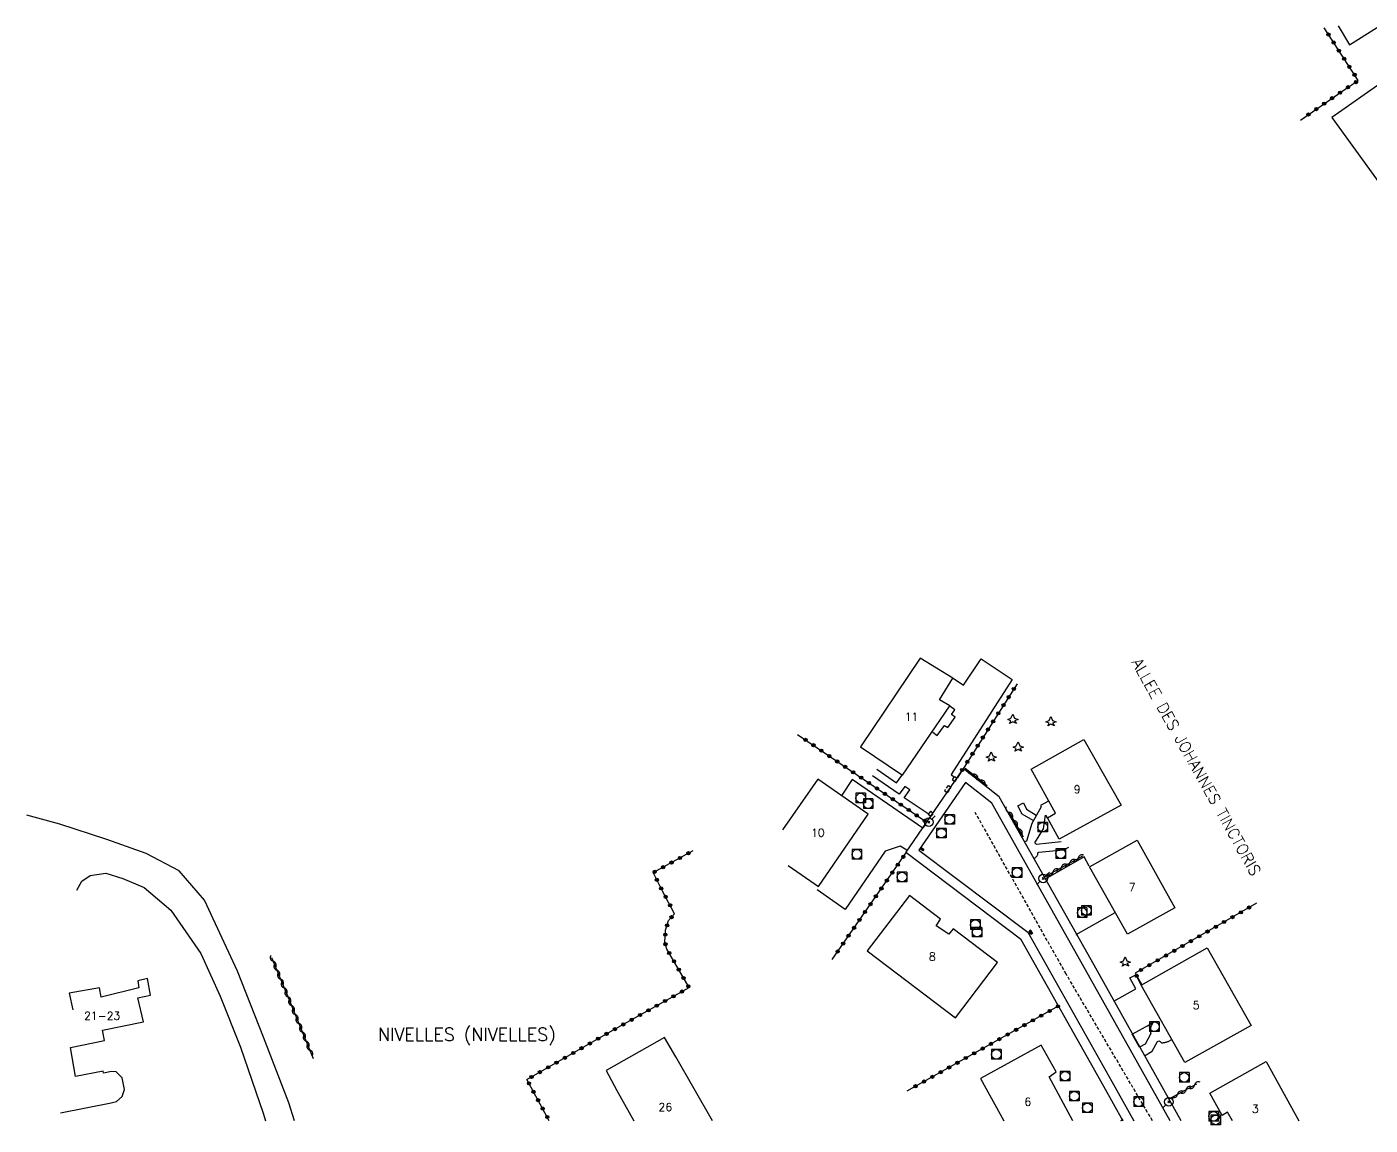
# Model space of a CAD drawing. Header units: millimetres. Extents: x 146997 to 148001, y 141998 to 143001.
# Drawn here: x 147026.5 to 147236.2, y 141999.3 to 142170.9 of the extents above; entities that cross this region are included whole.
import ezdxf
from ezdxf.enums import TextEntityAlignment as Align

# ---------------------------------------------------------------- set-up
doc = ezdxf.new("R2010")
doc.units = ezdxf.units.MM
doc.linetypes.add('DASHED', pattern=[0.75, 0.5, -0.25])
doc.layers.get('0').update_dxf_attribs({"linetype": 'CONTINUOUS'})
for name, color, linetype in [('W0001', 6, 'DASHED'), ('W0008', 7, 'CONTINUOUS'), ('W0014', 7, 'CONTINUOUS'), ('W0017', 7, 'CONTINUOUS'), ('W0101', 7, 'CONTINUOUS'), ('W0104', 1, 'CONTINUOUS'), ('W0112', 1, 'DASHED'), ('W0303', 7, 'CONTINUOUS'), ('W0310', 3, 'CONTINUOUS'), ('W0323', 7, 'CONTINUOUS'), ('W0401', 7, 'CONTINUOUS'), ('W0420', 7, 'CONTINUOUS'), ('W0473', 7, 'CONTINUOUS'), ('W0980', 7, 'CONTINUOUS'), ('W0989', 7, 'CONTINUOUS'), ('W0991', 7, 'CONTINUOUS')]:
    doc.layers.add(name, color=color, linetype=linetype)
doc.styles.get("Standard").update_dxf_attribs({"font": 'romans.shx', "width": 0.85})

# ---------------------------------------------------------------- blocks, each defined once
blk = doc.blocks.new('T473')
for p, q in [((-0.166667, 0.166667), (0.166667, -0.166667)), ((-0.166667, -0.166667), (0.166667, 0.166667)), ((0.500001, 0.500001), (1.000002, 1.000002)), ((-1.000002, -1.000002), (-0.500001, -0.500001))]:
    blk.add_line(p, q)
blk.add_ellipse((0, 0), major_axis=(0.471405, 0.471405), ratio=1, start_param=5.4977871438, end_param=11.780972451)
blk = doc.blocks.new('T401')
for p, q in [((-0.3, 0.3), (0, 0.3)), ((-0.3, -0.25), (-0.3, 0.3)), ((-0.3, 0.15), (0, 0.15)), ((-0.3, 0), (0, 0)), ((0, 0.3), (0, -0.25)), ((-0.3, -0.15), (0, -0.15)), ((-0.3, -0.25), (-0.3, -0.3)), ((-0.3, -0.3), (0, -0.3)), ((0, -0.3), (0, -0.25))]:
    blk.add_line(p, q)
blk = doc.blocks.new('T420')
for p, q in [((0.75, 0.75), (-0.75, 0.75)), ((-0.75, 0.75), (-0.75, -0.75)), ((0.75, 0.75), (0.75, -0.75)), ((0.75, -0.75), (-0.75, -0.75))]:
    blk.add_line(p, q)
blk.add_ellipse((0, 0), major_axis=(-0.53, 0.53), ratio=1, start_param=3.926991, end_param=10.210176)
blk = doc.blocks.new('T303')
for p, q in [((-0.77, 0), (-0.28, 0.21)), ((-0.28, -0.21), (-0.77, 0)), ((-0.28, 0.21), (0, 0.83)), ((0, 0.83), (0.28, 0.21)), ((0.28, 0.21), (0.83, 0)), ((0.83, 0), (0.28, -0.21)), ((-0.49, -0.63), (-0.28, -0.21)), ((0, -0.35), (-0.49, -0.63)), ((0.56, -0.63), (0, -0.35)), ((0.28, -0.21), (0.56, -0.63))]:
    blk.add_line(p, q)
blk = doc.blocks.new('t323o')
at = {"color": 0, "linetype": 'Continuous'}
for radius in [0.25, 0.15]:
    blk.add_circle((0, 0), radius, dxfattribs=at)
blk = doc.blocks.new('t310o')
at = {"color": 0, "linetype": 'Continuous'}
for centre, start, end in [((-0.5, 0.38), 216.8699, 323.1304), ((0.5, -0.37), 36.8699, 143.1303)]:
    blk.add_arc(centre, 0.625, start, end, dxfattribs=at)

msp = doc.modelspace()

# ---------------------------------------------------------------- linework, layer by layer
at = {"layer": 'W0001'}
msp.add_lwpolyline([(147202.26, 142000), (147188.77, 142022.92), (147174.59, 142048.13)], dxfattribs=at)
at = {"layer": 'W0008'}
msp.add_lwpolyline([(147205.01, 142000), (147191.36, 142024.37), (147177.18, 142049.59), (147173.05, 142052.83), (147165.8, 142042.27), (147182.8, 142029.43), (147195.9, 142006.11), (147199.33, 142000)], dxfattribs=at)
at = {"layer": 'W0014'}
for points in [[(147171.14, 142069.11), (147172.74, 142068.01), (147175.49, 142072.16), (147180.35, 142068.89), (147170.83, 142054.05), (147171.26, 142053.73), (147171.27, 142053.76)], [(147167.98, 142060.68), (147168.63, 142060.19), (147169.77, 142061.75), (147170.3, 142061.43), (147171.46, 142063.02), (147170.9, 142063.43), (147171.38, 142064.18), (147170.62, 142064.74)], [(147159.23, 142054.92), (147162.29, 142052.79), (147163.13, 142053.9)], [(147206.73, 142000), (147192.67, 142025.11), (147178.34, 142050.59), (147172.72, 142055), (147163.75, 142041.94), (147181.64, 142028.42), (147194.59, 142005.38), (147197.61, 142000)], [(147166.38, 142045.67), (147155.36, 142053.3), (147153.73, 142050.87)], [(147167.26, 142047.92), (147163.49, 142050.45), (147164.35, 142051.67), (147163.58, 142052.2), (147162.73, 142051), (147158.55, 142053.86)], [(147183.64, 142046.91), (147181.89, 142047.87), (147181.22, 142049.18), (147182.13, 142049.66), (147182.57, 142048.68), (147184.12, 142047.72)], [(147186.02, 142049.93), (147184.77, 142049.22), (147184.87, 142049.04), (147183.4, 142046.44), (147182.61, 142043.68), (147182.24, 142043.54)], [(147188.02, 142043.54), (147184.16, 142043.15), (147183.88, 142043.4), (147185.25, 142045.57), (147185.58, 142047.72), (147185.83, 142047.32)], [(147163.92, 142042.24), (147162.88, 142042.88), (147160.51, 142042.09), (147154.26, 142032.99), (147149.88, 142036.08)], [(147183.73, 142040.86), (147183.84, 142040.95), (147183.94, 142041.05), (147184.05, 142041.15), (147184.14, 142041.26), (147184.2, 142041.32), (147184.25, 142041.39), (147184.29, 142041.46), (147184.34, 142041.54), (147184.35, 142041.58), (147184.35, 142041.64), (147184.34, 142041.69), (147184.34, 142041.73), (147184.35, 142041.79), (147184.38, 142041.85), (147184.43, 142041.9), (147184.5, 142041.93), (147188.38, 142042.33), (147189.2, 142042.74)], [(147192.4, 142039.73), (147191.62, 142041.21), (147185.5, 142037.74)], [(147190.35, 142029.07), (147196.42, 142032.5)], [(147196.21, 142018.66), (147199.68, 142020.58), (147198.73, 142022.29), (147199.65, 142022.77), (147200.46, 142021.23)], [(147201, 142010.14), (147202.21, 142010.87), (147203.07, 142012.35), (147203.16, 142012.43), (147203.27, 142012.45), (147203.38, 142012.43), (147203.46, 142012.38), (147203.51, 142012.34), (147203.55, 142012.27), (147203.6, 142012.2), (147203.67, 142012.17), (147203.78, 142012.17), (147203.88, 142012.18), (147203.98, 142012.19), (147204.08, 142012.2), (147204.18, 142012.22), (147204.28, 142012.24), (147204.38, 142012.27), (147204.48, 142012.3), (147204.56, 142012.33), (147204.65, 142012.36), (147204.74, 142012.39), (147204.82, 142012.43), (147204.92, 142012.48), (147205.01, 142012.53), (147205.1, 142012.59), (147205.19, 142012.65)], [(147197.63, 142000.11), (147197.44, 142000)]]:
    msp.add_lwpolyline(points, dxfattribs=at)
msp.add_lwpolyline([(147202.34, 142015.3), (147202.09, 142014.93), (147202.03, 142014.78), (147201.99, 142014.64), (147201.96, 142014.48), (147201.94, 142014.33), (147201.93, 142014.22), (147201.92, 142014.1), (147201.92, 142013.98), (147201.93, 142013.86), (147201.93, 142013.82), (147201.94, 142013.79), (147201.95, 142013.75), (147201.96, 142013.71), (147201.97, 142013.68), (147201.98, 142013.64), (147201.98, 142013.6), (147201.98, 142013.56), (147201.98, 142013.55), (147201.97, 142013.54), (147201.97, 142013.53), (147201.96, 142013.52), (147201.95, 142013.51), (147201.95, 142013.51), (147201.94, 142013.5), (147201.94, 142013.49), (147201.13, 142011.96), (147200.24, 142011.46), (147199.09, 142013.52)], close=True, dxfattribs=at)
at = {"layer": 'W0017'}
for points in [[(147068.27, 142000), (147067.43, 142002.79), (147063.43, 142013.04), (147059.38, 142023.37), (147054.23, 142034.44), (147050.27, 142039.05), (147045.12, 142041.73), (147039, 142043.94), (147031.65, 142046.34), (147026.5, 142047.71)], [(147034.28, 142036.01), (147035.07, 142037.41), (147036.37, 142038.32), (147038.85, 142038.68), (147041.5, 142037.84), (147044.84, 142036.4), (147049, 142032.89), (147053.66, 142026.11), (147056.69, 142019.46), (147059.85, 142011.46), (147063.41, 142001.15), (147063.74, 142000)]]:
    msp.add_lwpolyline(points, dxfattribs=at)
at = {"layer": 'W0101'}
for points in [[(147243.1, 142138.95), (147249.59, 142143.64), (147247.3, 142147.04), (147246.14, 142146.55), (147244.91, 142148.49), (147243.59, 142148.02), (147239.08, 142154.63), (147242.27, 142156.99), (147238.45, 142162.43), (147230.27, 142156.69)], [(147156.65, 142058.39), (147163.21, 142053.95), (147170.6, 142064.78), (147169.03, 142065.75), (147171.1, 142069.11), (147166.01, 142072.23)], [(147187.7, 142043.96), (147185.85, 142047.32), (147187.12, 142048.04), (147183.3, 142054.9), (147191.54, 142059.56), (147197.37, 142049.27)], [(147205.76, 142033.26), (147198.35, 142029.15), (147192.45, 142039.65), (147199.89, 142043.82)], [(147178.08, 142024.69), (147171.15, 142029.98), (147170.44, 142029.11), (147168.51, 142030.44), (147169.16, 142031.5), (147164.3, 142035.19), (147157.73, 142026.53), (147171.49, 142016.07)], [(147207.3, 142009.07), (147200.52, 142021.18), (147210.82, 142027.01), (147217.68, 142014.88)]]:
    msp.add_lwpolyline(points, close=True, dxfattribs=at)
for points in [[(147150.13, 142036.6), (147157.85, 142047.9), (147149.99, 142053.36), (147144.48, 142045.42)], [(147145.37, 142039.86), (147150.13, 142036.6)], [(147031.75, 142001.24), (147039.65, 142002.78), (147040.5, 142003.01), (147041.37, 142003.77), (147041.76, 142004.85), (147041.36, 142006.71), (147040.43, 142007.65), (147039.71, 142007.66), (147038.48, 142007.42), (147038.43, 142007.72), (147034.09, 142006.89), (147034.09, 142006.89), (147033.33, 142011.42), (147038.6, 142012.52), (147038.29, 142014.16), (147044.73, 142015.42), (147043.82, 142019.2), (147045.78, 142019.62), (147045.32, 142022.22), (147043.83, 142021.86), (147043.96, 142020.74), (147038.11, 142019.28), (147037.82, 142020.77), (147033.1, 142019.92), (147033.67, 142017.32)], [(147133.55, 142000), (147127.83, 142009.95), (147126.05, 142012.99), (147116.98, 142007.85), (147118.63, 142004.71), (147121.28, 142000)], [(147189.81, 142000), (147186.11, 142006.84), (147187.2, 142007.64), (147184.86, 142011.82), (147175.42, 142006.58), (147179.07, 142000)], [(147214.76, 142000), (147214, 142001.35), (147213.14, 142000.83), (147211.2, 142004.31), (147220.01, 142009.22), (147225.1, 142000)]]:
    msp.add_lwpolyline(points, dxfattribs=at)
at = {"layer": 'W0104'}
msp.add_lwpolyline([(147231.25, 142171), (147233.04, 142168.05), (147237.22, 142170.68), (147237.73, 142171)], dxfattribs=at)
at = {"layer": 'W0112'}
for points in [[(147171.31, 142053.76), (147171, 142053.3), (147171.46, 142052.96), (147171.78, 142053.44)], [(147170.82, 142052.04), (147170.35, 142052.37), (147169.79, 142051.56), (147170.27, 142051.23)], [(147167.59, 142048.34), (147167.26, 142047.86), (147167.72, 142047.54), (147168.04, 142047.99)]]:
    msp.add_lwpolyline(points, close=True, dxfattribs=at)
at = {"layer": 'W0310'}
for points in [[(147173.01, 142055.05), (147176.45, 142052.35)], [(147182.14, 142044.27), (147179.91, 142048.18)], [(147185.4, 142038.1), (147191.37, 142041.37)], [(147071.26, 142009.64), (147067.23, 142019.44), (147064.76, 142025.41)], [(147204.86, 142003.4), (147209.21, 142005.75)]]:
    msp.add_lwpolyline(points, dxfattribs=at)
at = {"layer": 'W0323'}
for points in [[(147225.38, 142156.3), (147232.53, 142161.25), (147234.4, 142162.46), (147229.06, 142170.71)], [(147181.15, 142068.26), (147171.74, 142053.52)], [(147146.83, 142060.32), (147167.01, 142046.62)], [(147127.64, 142032.31), (147125.77, 142035.85), (147124.32, 142038.74), (147130.54, 142042.18)], [(147152.25, 142025.19), (147163.86, 142041.94)], [(147218.49, 142033.95), (147199.57, 142023.02), (147200.53, 142021.3)], [(147108.08, 142000), (147104.58, 142006.42), (147118.01, 142014.12), (147129.9, 142020.79), (147127.32, 142025.29), (147126.45, 142026.81), (147126.12, 142027.84), (147126.22, 142029.75), (147126.71, 142031.27), (147127.63, 142032.31)], [(147163.97, 142004.64), (147187.61, 142017.93)], [(147197.61, 142000.18), (147197.29, 142000)]]:
    msp.add_lwpolyline(points, dxfattribs=at)

# ---------------------------------------------------------------- block references
at = {"layer": 'W0303'}
for p in [(147180.45, 142062.67), (147186.39, 142062.29), (147181.27, 142058.34), (147177.07, 142056.77), (147198, 142024.74)]:
    msp.add_blockref('T303', p, dxfattribs=at)
at = {"layer": 'W0310'}
for p, rotation in [((147174.19, 142054.12), 321.9009140515287), ((147175.37, 142053.19), 321.9009140515287), ((147179.91, 142048.18), 119.6849088746732), ((147180.65, 142046.88), 119.6849088746732), ((147181.4, 142045.57), 119.6849088746732), ((147188.04, 142039.55), 28.73288204713598), ((147189.35, 142040.27), 28.73288204713598), ((147190.67, 142040.99), 28.73288204713598), ((147186.72, 142038.82), 28.73288204713598), ((147064.97, 142024.9), 112.5039962636828), ((147065.54, 142023.51), 112.5039962636828), ((147066.12, 142022.13), 112.5039962636828), ((147066.69, 142020.74), 112.5039962636828), ((147067.27, 142019.36), 112.3451050898073), ((147067.84, 142017.97), 112.3451050898073), ((147068.41, 142016.58), 112.3451050898073), ((147068.98, 142015.19), 112.3451050898073), ((147069.55, 142013.81), 112.3451050898073), ((147070.12, 142012.42), 112.3451050898073), ((147070.69, 142011.03), 112.3451050898073), ((147206.18, 142004.11), 28.39026317352266), ((147207.5, 142004.82), 28.39026317352266), ((147208.82, 142005.54), 28.39026317352266)]:
    msp.add_blockref('t310o', p, dxfattribs=dict(at, rotation=rotation))
at = {"layer": 'W0323'}
for p, rotation in [((147229.74, 142169.66), 122.9282821897715), ((147230.56, 142168.4), 122.9282821897715), ((147231.37, 142167.14), 122.9282821897715), ((147232.19, 142165.88), 122.9282821897715), ((147233, 142164.62), 122.9282821897715), ((147233.82, 142163.37), 122.9282821897715), ((147234.04, 142162.23), 32.96358116114791), ((147230.31, 142159.72), 34.68215094169167), ((147231.55, 142160.57), 34.68215094169167), ((147232.79, 142161.42), 32.96358116114791), ((147227.85, 142158.01), 34.68215094169167), ((147229.08, 142158.86), 34.68215094169167), ((147226.61, 142157.16), 34.68215094169167), ((147180.61, 142067.43), 237.4672655421289), ((147179.81, 142066.16), 237.4672655421289), ((147178.19, 142063.63), 237.4672655421289), ((147179, 142064.9), 237.4672655421289), ((147176.58, 142061.1), 237.4672655421289), ((147177.39, 142062.37), 237.4672655421289), ((147148.08, 142059.48), 325.8109357301842), ((147175.77, 142059.84), 237.4672655421289), ((147149.32, 142058.64), 325.8109357301842), ((147150.56, 142057.79), 325.8109357301842), ((147151.8, 142056.95), 325.8109357301842), ((147174.16, 142057.31), 237.4672655421289), ((147174.97, 142058.57), 237.4672655421289), ((147153.04, 142056.11), 325.8109357301842), ((147154.28, 142055.26), 325.8109357301842), ((147172.55, 142054.78), 237.4672655421289), ((147173.35, 142056.04), 237.4672655421289), ((147155.52, 142054.42), 325.8109357301842), ((147156.76, 142053.58), 325.8109357301842), ((147158, 142052.74), 325.8109357301842), ((147159.24, 142051.89), 325.8109357301842), ((147160.48, 142051.05), 325.8109357301842), ((147161.72, 142050.21), 325.8109357301842), ((147162.96, 142049.36), 325.8109357301842), ((147164.21, 142048.52), 325.8109357301842), ((147165.45, 142047.68), 325.8109357301842), ((147166.69, 142046.84), 325.8109357301842), ((147127.17, 142040.32), 28.93793776131299), ((147128.48, 142041.04), 28.93793776131299), ((147129.8, 142041.77), 28.93793776131299), ((147162.5, 142039.98), 55.27511430525367), ((147163.36, 142041.22), 55.27511430525367), ((147124.54, 142038.87), 28.93793776131299), ((147125.86, 142039.59), 28.93793776131299), ((147161.65, 142038.75), 55.27511430525367), ((147124.87, 142037.63), 116.699566638484), ((147125.54, 142036.29), 116.699566638484), ((147159.94, 142036.28), 55.27511430525367), ((147160.79, 142037.52), 55.27511430525367), ((147126.24, 142034.96), 117.8145931956351), ((147126.94, 142033.64), 117.8145931956351), ((147158.23, 142033.82), 55.27511430525367), ((147159.08, 142035.05), 55.27511430525367), ((147127.17, 142031.79), 48.4735683692678), ((147157.37, 142032.59), 55.27511430525367), ((147214.76, 142031.79), 210.0205381046106), ((147216.06, 142032.54), 210.0205381046106), ((147217.35, 142033.29), 210.0205381046106), ((147126.47, 142030.51), 72.20905076272126), ((147155.67, 142030.12), 55.27511430525367), ((147156.52, 142031.35), 55.27511430525367), ((147210.86, 142029.54), 210.0205381046106), ((147212.16, 142030.29), 210.0205381046106), ((147213.46, 142031.04), 210.0205381046106), ((147126.21, 142027.56), 107.7648532994178), ((147126.19, 142029.05), 86.91321749323957), ((147153.96, 142027.65), 55.27511430525367), ((147154.81, 142028.89), 55.27511430525367), ((147208.26, 142028.04), 210.0205381046106), ((147209.56, 142028.79), 210.0205381046106), ((147126.8, 142026.19), 119.7367777994408), ((147153.1, 142026.42), 55.27511430525367), ((147204.37, 142025.79), 210.0205381046106), ((147205.67, 142026.54), 210.0205381046106), ((147206.96, 142027.29), 210.0205381046106), ((147127.55, 142024.89), 119.8464037745018), ((147128.29, 142023.59), 119.8464037745018), ((147200.47, 142023.53), 210.0205381046106), ((147201.77, 142024.29), 210.0205381046106), ((147203.07, 142025.04), 210.0205381046106), ((147129.04, 142022.29), 119.8464037745018), ((147199.8, 142022.61), 299.3466232094791), ((147127.48, 142019.43), 29.30512312247254), ((147128.79, 142020.17), 29.30512312247254), ((147129.79, 142020.99), 119.8464037745018), ((147123.56, 142017.23), 29.30512312247254), ((147124.86, 142017.97), 29.30512312247254), ((147126.17, 142018.7), 29.30512312247254), ((147186.2, 142017.13), 29.33553206293654), ((147187.5, 142017.87), 29.33553206293654), ((147119.63, 142015.03), 29.30512312247254), ((147120.94, 142015.76), 29.30512312247254), ((147122.25, 142016.5), 29.30512312247254), ((147182.27, 142014.93), 29.33553206293654), ((147183.58, 142015.67), 29.33553206293654), ((147184.89, 142016.4), 29.33553206293654), ((147115.72, 142012.81), 29.83671977482721), ((147117.02, 142013.55), 29.83671977482721), ((147118.32, 142014.29), 29.30512312247254), ((147178.35, 142012.73), 29.33553206293654), ((147179.66, 142013.46), 29.33553206293654), ((147180.97, 142014.2), 29.33553206293654), ((147111.82, 142010.57), 29.83671977482721), ((147113.12, 142011.31), 29.83671977482721), ((147114.42, 142012.06), 29.83671977482721), ((147174.43, 142010.52), 29.33553206293654), ((147175.74, 142011.26), 29.33553206293654), ((147177.04, 142011.99), 29.33553206293654), ((147109.21, 142009.07), 29.83671977482721), ((147110.51, 142009.82), 29.83671977482721), ((147171.81, 142009.05), 29.33553206293654), ((147173.12, 142009.79), 29.33553206293654), ((147105.31, 142006.83), 29.83671977482721), ((147106.61, 142007.58), 29.83671977482721), ((147107.91, 142008.33), 29.83671977482721), ((147167.89, 142006.85), 29.33553206293654), ((147169.2, 142007.58), 29.33553206293654), ((147170.51, 142008.32), 29.33553206293654), ((147104.9, 142005.84), 118.5963893514036), ((147105.61, 142004.52), 118.5963893514036), ((147165.27, 142005.38), 29.33553206293654), ((147166.58, 142006.11), 29.33553206293654), ((147106.33, 142003.2), 118.5963893514036), ((147107.05, 142001.89), 118.5963893514036), ((147107.77, 142000.57), 118.5963893514036)]:
    msp.add_blockref('t323o', p, dxfattribs=dict(at, rotation=rotation))
at = {"layer": 'W0401'}
for p, rotation in [((147166.16, 142042.32), 232.9397393986803), ((147183.14, 142029.35), 209.3224069092586)]:
    msp.add_blockref('T401', p, dxfattribs=dict(at, rotation=rotation))
at = {"layer": 'W0420'}
for p in [(147156.71, 142050.39), (147157.87, 142049.51), (147170.59, 142047.04), (147185.12, 142045.85), (147169.3, 142044.91), (147156.1, 142041.59), (147187.94, 142041.71), (147163.15, 142038.05), (147181.11, 142038.74), (147191.28, 142032.48), (147191.94, 142032.83), (147174.61, 142030.61), (147174.88, 142029.44), (147202.56, 142014.69), (147177.88, 142010.36), (147188.62, 142006.95), (147207.22, 142006.75), (147190.07, 142003.83), (147192.08, 142002.01), (147200.1, 142002.96), (147211.8, 142000.68), (147212.13, 142000.12)]:
    msp.add_blockref('T420', p, dxfattribs=at)
at = {"layer": 'W0473'}
for p in [(147167.34, 142046.64), (147185.18, 142037.84), (147204.83, 142002.95)]:
    msp.add_blockref('T473', p, dxfattribs=at)

# ---------------------------------------------------------------- texts
at = {"layer": 'W0980'}
msp.add_text('NIVELLES (NIVELLES)', height=2, dxfattribs=at).set_placement((147095.21, 142013.34), align=Align.MIDDLE)
at = {"layer": 'W0989'}
msp.add_text('ALLEE DES JOHANNES TINCTORIS', height=1.75, rotation=299.2748, dxfattribs=at).set_placement((147198.96, 142071.61))
at = {"layer": 'W0991'}
for s, p in [('11', (147164.64, 142063.09)), ('9', (147190.5, 142051.76)), ('10', (147150.01, 142044.98)), ('7', (147199.1, 142036.49)), ('8', (147167.88, 142025.63)), ('5', (147209.08, 142018.04)), ('21-23', (147038.26, 142016.38)), ('26', (147126.2, 142002.13)), ('6', (147182.81, 142002.96)), ('3', (147218.32, 142001.86))]:
    msp.add_text(s, height=1.25, dxfattribs=at).set_placement(p, align=Align.MIDDLE_CENTER)

doc.saveas('drawing.dxf')
